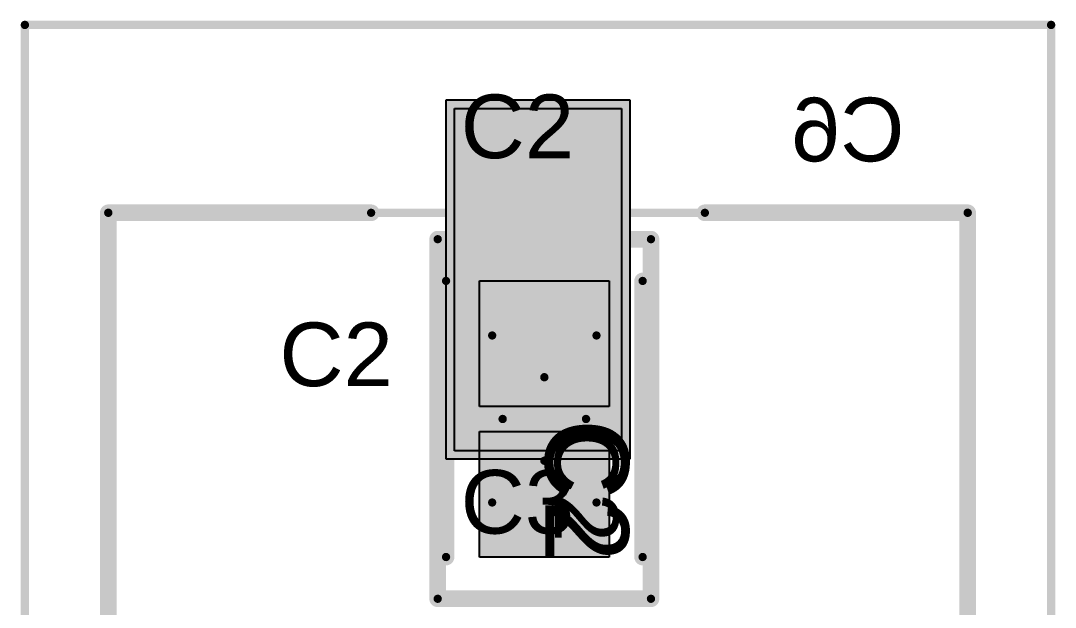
# Model space of a CAD drawing. Header units: millimetres. Extents: x 54 to 247, y 53 to 195.
# Drawn here: x 222.15 to 234.55, y 142.74 to 149.77 of the extents above; entities that cross this region are included whole.
import ezdxf

# ---------------------------------------------------------------- set-up
doc = ezdxf.new("R2010")
doc.units = ezdxf.units.MM
for name, color, linetype in [('BottomOverlay', 54, 'Continuous'), ('BottomPaste', 16, 'Continuous'), ('BottomSolder', 6, 'Continuous'), ('Mechanical10', 56, 'Continuous'), ('Mechanical11', 56, 'Continuous'), ('Mechanical12', 56, 'Continuous'), ('Mechanical13', 56, 'Continuous'), ('Mechanical14', 56, 'Continuous'), ('Mechanical15', 56, 'Continuous'), ('Mechanical4', 56, 'Continuous'), ('Mechanical5', 56, 'Continuous'), ('Mechanical6', 56, 'Continuous'), ('Mechanical8', 56, 'Continuous'), ('Mechanical9', 56, 'Continuous'), ('PadHoleLayer', 156, 'Continuous'), ('TopOverlay', 2, 'Continuous'), ('TopPaste', 8, 'Continuous'), ('TopSolder', 216, 'Continuous')]:
    doc.layers.add(name, color=color, linetype=linetype)
doc.styles.add('Arial', font='arial.ttf', dxfattribs={"height": 0.2})

# ---------------------------------------------------------------- blocks, each defined once
blk = doc.blocks.new('EEEFK1V331P_B_237')
at = {"layer": 'BottomPaste'}
for points in [[(1, 6.4), (1, 2.3), (-1, 2.3), (-1, 6.4)], [(1, -2.3), (1, -6.4), (-1, -6.4), (-1, -2.3)]]:
    blk.add_hatch(color=16, dxfattribs=at).paths.add_polyline_path(points)
at = {"layer": 'BottomSolder'}
for points in [[(1.102, 6.502), (1.102, 2.198), (-1.102, 2.198), (-1.102, 6.502)], [(1.102, -2.198), (1.102, -6.502), (-1.102, -6.502), (-1.102, -2.198)]]:
    blk.add_hatch(color=6, dxfattribs=at).paths.add_polyline_path(points)
at = {"layer": 'BottomOverlay', "const_width": 0.2}
for points in [[(0, 6.9, -1), (0, 7)], [(0, 6.9, -1), (0, 7)], [(0, 7, -1), (0, 6.9)]]:
    blk.add_lwpolyline(points, format="xyb", dxfattribs=at)
at = {"layer": 'BottomOverlay', "const_width": 0.1}
for points in [[(-0.05, 7, 1), (0.05, 7, 1)], [(-0.05, 7, 1), (0.05, 7, 1)], [(-0.05, 7, 1), (0.05, 7, 1)], [(-0.05, 6.9, 1), (0.05, 6.9, 1)], [(-0.05, 6.9, 1), (0.05, 6.9, 1)], [(-0.05, 6.9, 1), (0.05, 6.9, 1)], [(-2.625, 5.15, 1), (-2.525, 5.15, 1)], [(-2.625, 5.15, 1), (-2.525, 5.15, 1)], [(-2.05, 5.15, 1), (-1.95, 5.15, 1)], [(1.95, 5.15, 1), (2.05, 5.15, 1)], [(2.525, 5.15, 1), (2.625, 5.15, 1)], [(2.525, 5.15, 1), (2.625, 5.15, 1)], [(-5.2, 3.75, 1), (-5.1, 3.75, 1)], [(-5.2, 3.75, 1), (-5.1, 3.75, 1)], [(5.1, 3.75, 1), (5.2, 3.75, 1)], [(5.1, 3.75, 1), (5.2, 3.75, 1)], [(-5.2, -5.15, 1), (-5.1, -5.15, 1)], [(-5.2, -5.15, 1), (-5.1, -5.15, 1)], [(-2.05, -5.15, 1), (-1.95, -5.15, 1)], [(1.95, -5.15, 1), (2.05, -5.15, 1)], [(5.1, -5.15, 1), (5.2, -5.15, 1)], [(5.1, -5.15, 1), (5.2, -5.15, 1)]]:
    blk.add_lwpolyline(points, format="xyb", close=True, dxfattribs=at)
at = {"layer": 'BottomOverlay', "const_width": 0.2}
for points in [[(-2.575, 5.15), (-5.15, 3.75)], [(-2, 5.15), (-2.575, 5.15)], [(2.575, 5.15), (2, 5.15)], [(5.15, 3.75), (2.575, 5.15)], [(-5.15, 3.75), (-5.15, -5.15)], [(5.15, 3.75), (5.15, -5.15)], [(-2, -5.15), (-5.15, -5.15)], [(5.15, -5.15), (2, -5.15)]]:
    blk.add_lwpolyline(points, dxfattribs=at)
at = {"layer": 'Mechanical13', "const_width": 0.1}
for points in [[(-2.575, 5.15), (-5.15, 3.75)], [(2.575, 5.15), (-2.575, 5.15)], [(5.15, 3.75), (2.575, 5.15)], [(-5.15, 3.75), (-5.15, -5.15)], [(5.15, 3.75), (5.15, -5.15)], [(5.15, -5.15), (-5.15, -5.15)]]:
    blk.add_lwpolyline(points, dxfattribs=at)
at = {"layer": 'Mechanical13', "const_width": 0.05}
for points in [[(-2.6, 5.15, 1), (-2.55, 5.15, 1)], [(-2.6, 5.15, 1), (-2.55, 5.15, 1)], [(2.55, 5.15, 1), (2.6, 5.15, 1)], [(2.55, 5.15, 1), (2.6, 5.15, 1)], [(-5.175, 3.75, 1), (-5.125, 3.75, 1)], [(-5.175, 3.75, 1), (-5.125, 3.75, 1)], [(5.125, 3.75, 1), (5.175, 3.75, 1)], [(5.125, 3.75, 1), (5.175, 3.75, 1)], [(-5.175, -5.15, 1), (-5.125, -5.15, 1)], [(-5.175, -5.15, 1), (-5.125, -5.15, 1)], [(5.125, -5.15, 1), (5.175, -5.15, 1)], [(5.125, -5.15, 1), (5.175, -5.15, 1)]]:
    blk.add_lwpolyline(points, format="xyb", close=True, dxfattribs=at)
at = {"layer": 'Mechanical15', "const_width": 0.1}
for points in [[(6.15, 7.4), (-6.15, 7.4)], [(-6.15, 7.4), (-6.15, -7.4)], [(6.15, 7.4), (6.15, -7.4)], [(6.15, -7.4), (-6.15, -7.4)]]:
    blk.add_lwpolyline(points, dxfattribs=at)
at = {"layer": 'Mechanical15', "const_width": 0.05}
for points in [[(-6.175, 7.4, 1), (-6.125, 7.4, 1)], [(-6.175, 7.4, 1), (-6.125, 7.4, 1)], [(6.125, 7.4, 1), (6.175, 7.4, 1)], [(6.125, 7.4, 1), (6.175, 7.4, 1)], [(-6.175, -7.4, 1), (-6.125, -7.4, 1)], [(-6.175, -7.4, 1), (-6.125, -7.4, 1)], [(6.125, -7.4, 1), (6.175, -7.4, 1)], [(6.125, -7.4, 1), (6.175, -7.4, 1)]]:
    blk.add_lwpolyline(points, format="xyb", close=True, dxfattribs=at)
blk = doc.blocks.new('KEMET_C0805C_DN_IPC_A_298')
at = {"layer": 'TopPaste'}
for points in [[(-1.653, 0.778), (-0.148, 0.778), (-0.148, -0.778), (-1.653, -0.778)], [(0.148, 0.778), (1.653, 0.778), (1.653, -0.778), (0.148, -0.778)]]:
    blk.add_hatch(color=8, dxfattribs=at).paths.add_polyline_path(points)
at = {"layer": 'TopSolder'}
for points in [[(-1.653, 0.778), (-0.148, 0.778), (-0.148, -0.778), (-1.653, -0.778)], [(0.148, 0.778), (1.653, 0.778), (1.653, -0.778), (0.148, -0.778)]]:
    blk.add_hatch(color=216, dxfattribs=at).paths.add_polyline_path(points)
at = {"layer": 'Mechanical10', "const_width": 0.2}
for points in [[(-2.153, -1.278), (-2.153, 1.278)], [(2.153, 1.278), (-2.153, 1.278)], [(2.153, -1.278), (2.153, 1.278)], [(2.153, -1.278), (-2.153, -1.278)]]:
    blk.add_lwpolyline(points, dxfattribs=at)
at = {"layer": 'Mechanical10', "const_width": 0.1}
for points in [[(-2.203, 1.278, 1), (-2.103, 1.278, 1)], [(-2.203, 1.278, 1), (-2.103, 1.278, 1)], [(2.103, 1.278, 1), (2.203, 1.278, 1)], [(2.103, 1.278, 1), (2.203, 1.278, 1)], [(-2.203, -1.278, 1), (-2.103, -1.278, 1)], [(-2.203, -1.278, 1), (-2.103, -1.278, 1)], [(2.103, -1.278, 1), (2.203, -1.278, 1)], [(2.103, -1.278, 1), (2.203, -1.278, 1)]]:
    blk.add_lwpolyline(points, format="xyb", close=True, dxfattribs=at)
at = {"layer": 'Mechanical12', "const_width": 0.2}
for points in [[(-1, -0.625), (-1, 0.625)], [(1, 0.625), (-1, 0.625)], [(1, -0.625), (1, 0.625)], [(1, -0.625), (-1, -0.625)]]:
    blk.add_lwpolyline(points, dxfattribs=at)
at = {"layer": 'Mechanical12', "const_width": 0.1}
for points in [[(-1.05, 0.625, 1), (-0.95, 0.625, 1)], [(-1.05, 0.625, 1), (-0.95, 0.625, 1)], [(0.95, 0.625, 1), (1.05, 0.625, 1)], [(0.95, 0.625, 1), (1.05, 0.625, 1)], [(-1.05, -0.625, 1), (-0.95, -0.625, 1)], [(-1.05, -0.625, 1), (-0.95, -0.625, 1)], [(0.95, -0.625, 1), (1.05, -0.625, 1)], [(0.95, -0.625, 1), (1.05, -0.625, 1)]]:
    blk.add_lwpolyline(points, format="xyb", close=True, dxfattribs=at)
at = {"layer": 'Mechanical15'}
for points, const_width in [([(-2.153, -1.278), (-2.153, 1.278)], 0.2), ([(2.153, 1.278), (-2.153, 1.278)], 0.2), ([(2.153, -1.278), (2.153, 1.278)], 0.2), ([(0, -0.5), (0, 0.5)], 0.1), ([(0.5, 0), (-0.5, 0)], 0.1), ([(2.153, -1.278), (-2.153, -1.278)], 0.2)]:
    blk.add_lwpolyline(points, dxfattribs=dict(at, const_width=const_width))
for points, const_width in [([(-2.203, 1.278, 1), (-2.103, 1.278, 1)], 0.1), ([(-2.203, 1.278, 1), (-2.103, 1.278, 1)], 0.1), ([(2.103, 1.278, 1), (2.203, 1.278, 1)], 0.1), ([(2.103, 1.278, 1), (2.203, 1.278, 1)], 0.1), ([(-0.025, 0.5, 1), (0.025, 0.5, 1)], 0.05), ([(-0.525, 0, 1), (-0.475, 0, 1)], 0.05), ([(0.475, 0, 1), (0.525, 0, 1)], 0.05), ([(-0.025, -0.5, 1), (0.025, -0.5, 1)], 0.05), ([(-2.203, -1.278, 1), (-2.103, -1.278, 1)], 0.1), ([(-2.203, -1.278, 1), (-2.103, -1.278, 1)], 0.1), ([(2.103, -1.278, 1), (2.203, -1.278, 1)], 0.1), ([(2.103, -1.278, 1), (2.203, -1.278, 1)], 0.1)]:
    blk.add_lwpolyline(points, format="xyb", close=True, dxfattribs=dict(at, const_width=const_width))
at = {"layer": 'TopOverlay', "const_width": 0.2}
for points in [[(1.653, 1.178), (-1.653, 1.178)], [(1.653, -1.178), (-1.653, -1.178)]]:
    blk.add_lwpolyline(points, dxfattribs=at)
at = {"layer": 'TopOverlay', "const_width": 0.1}
for points in [[(-1.703, 1.178, 1), (-1.603, 1.178, 1)], [(1.603, 1.178, 1), (1.703, 1.178, 1)], [(-1.703, -1.178, 1), (-1.603, -1.178, 1)], [(1.603, -1.178, 1), (1.703, -1.178, 1)]]:
    blk.add_lwpolyline(points, format="xyb", close=True, dxfattribs=at)
at = {"layer": 'Mechanical10'}
blk.add_text('C2', height=1, dxfattribs=at).set_placement((0, 0.011))

msp = doc.modelspace()

# ---------------------------------------------------------------- hatches: boundary and pattern name
at = {"layer": 'Mechanical14'}
h = msp.add_hatch(color=56, dxfattribs=at)
edge = h.paths.add_edge_path()
edge.add_arc((223.196, 147.466), 0.05, 0, 360)
h = msp.add_hatch(color=56, dxfattribs=at)
edge = h.paths.add_edge_path()
edge.add_arc((223.196, 147.466), 0.05, 0, 360)
h = msp.add_hatch(color=56, dxfattribs=at)
edge = h.paths.add_edge_path()
edge.add_arc((226.346, 147.466), 0.05, 0, 360)
h = msp.add_hatch(color=56, dxfattribs=at)
edge = h.paths.add_edge_path()
edge.add_arc((230.346, 147.466), 0.05, 0, 360)
h = msp.add_hatch(color=56, dxfattribs=at)
edge = h.paths.add_edge_path()
edge.add_arc((233.496, 147.466), 0.05, 0, 360)
h = msp.add_hatch(color=56, dxfattribs=at)
edge = h.paths.add_edge_path()
edge.add_arc((233.496, 147.466), 0.05, 0, 360)
at = {"layer": 'Mechanical4'}
h = msp.add_hatch(color=56, dxfattribs=at)
edge = h.paths.add_edge_path()
edge.add_arc((227.144, 147.15), 0.05, 0, 360)
h = msp.add_hatch(color=56, dxfattribs=at)
edge = h.paths.add_edge_path()
edge.add_arc((227.144, 147.15), 0.05, 0, 360)
h = msp.add_hatch(color=56, dxfattribs=at)
edge = h.paths.add_edge_path()
edge.add_arc((227.144, 147.15), 0.05, 0, 360)
h = msp.add_hatch(color=56, dxfattribs=at)
edge = h.paths.add_edge_path()
edge.add_arc((227.144, 147.15), 0.05, 0, 360)
h = msp.add_hatch(color=56, dxfattribs=at)
edge = h.paths.add_edge_path()
edge.add_arc((229.7, 147.15), 0.05, 0, 360)
h = msp.add_hatch(color=56, dxfattribs=at)
edge = h.paths.add_edge_path()
edge.add_arc((229.7, 147.15), 0.05, 0, 360)
h = msp.add_hatch(color=56, dxfattribs=at)
edge = h.paths.add_edge_path()
edge.add_arc((229.7, 147.15), 0.05, 0, 360)
h = msp.add_hatch(color=56, dxfattribs=at)
edge = h.paths.add_edge_path()
edge.add_arc((229.7, 147.15), 0.05, 0, 360)
h = msp.add_hatch(color=56, dxfattribs=at)
edge = h.paths.add_edge_path()
edge.add_arc((227.144, 142.844), 0.05, 0, 360)
h = msp.add_hatch(color=56, dxfattribs=at)
edge = h.paths.add_edge_path()
edge.add_arc((227.144, 142.844), 0.05, 0, 360)
h = msp.add_hatch(color=56, dxfattribs=at)
edge = h.paths.add_edge_path()
edge.add_arc((227.144, 142.844), 0.05, 0, 360)
h = msp.add_hatch(color=56, dxfattribs=at)
edge = h.paths.add_edge_path()
edge.add_arc((227.144, 142.844), 0.05, 0, 360)
h = msp.add_hatch(color=56, dxfattribs=at)
edge = h.paths.add_edge_path()
edge.add_arc((229.7, 142.844), 0.05, 0, 360)
h = msp.add_hatch(color=56, dxfattribs=at)
edge = h.paths.add_edge_path()
edge.add_arc((229.7, 142.844), 0.05, 0, 360)
h = msp.add_hatch(color=56, dxfattribs=at)
edge = h.paths.add_edge_path()
edge.add_arc((229.7, 142.844), 0.05, 0, 360)
h = msp.add_hatch(color=56, dxfattribs=at)
edge = h.paths.add_edge_path()
edge.add_arc((229.7, 142.844), 0.05, 0, 360)
at = {"layer": 'Mechanical6'}
h = msp.add_hatch(color=56, dxfattribs=at)
edge = h.paths.add_edge_path()
edge.add_arc((227.244, 146.65), 0.05, 0, 360)
h = msp.add_hatch(color=56, dxfattribs=at)
edge = h.paths.add_edge_path()
edge.add_arc((229.6, 146.65), 0.05, 0, 360)
h = msp.add_hatch(color=56, dxfattribs=at)
edge = h.paths.add_edge_path()
edge.add_arc((227.244, 143.344), 0.05, 0, 360)
h = msp.add_hatch(color=56, dxfattribs=at)
edge = h.paths.add_edge_path()
edge.add_arc((229.6, 143.344), 0.05, 0, 360)
at = {"layer": 'Mechanical8'}
h = msp.add_hatch(color=56, dxfattribs=at)
edge = h.paths.add_edge_path()
edge.add_arc((227.797, 145.997), 0.05, 0, 360)
h = msp.add_hatch(color=56, dxfattribs=at)
edge = h.paths.add_edge_path()
edge.add_arc((227.797, 145.997), 0.05, 0, 360)
h = msp.add_hatch(color=56, dxfattribs=at)
edge = h.paths.add_edge_path()
edge.add_arc((229.047, 145.997), 0.05, 0, 360)
h = msp.add_hatch(color=56, dxfattribs=at)
edge = h.paths.add_edge_path()
edge.add_arc((229.047, 145.997), 0.05, 0, 360)
h = msp.add_hatch(color=56, dxfattribs=at)
edge = h.paths.add_edge_path()
edge.add_arc((227.797, 143.997), 0.05, 0, 360)
h = msp.add_hatch(color=56, dxfattribs=at)
edge = h.paths.add_edge_path()
edge.add_arc((227.797, 143.997), 0.05, 0, 360)
h = msp.add_hatch(color=56, dxfattribs=at)
edge = h.paths.add_edge_path()
edge.add_arc((229.047, 143.997), 0.05, 0, 360)
h = msp.add_hatch(color=56, dxfattribs=at)
edge = h.paths.add_edge_path()
edge.add_arc((229.047, 143.997), 0.05, 0, 360)
at = {"layer": 'PadHoleLayer'}
h = msp.add_hatch(color=156, dxfattribs=at)
edge = h.paths.add_edge_path()
edge.add_arc((223.196, 147.466), 0.05, 0, 360)
h = msp.add_hatch(color=156, dxfattribs=at)
edge = h.paths.add_edge_path()
edge.add_arc((223.196, 147.466), 0.05, 0, 360)
h = msp.add_hatch(color=156, dxfattribs=at)
edge = h.paths.add_edge_path()
edge.add_arc((226.346, 147.466), 0.05, 0, 360)
h = msp.add_hatch(color=156, dxfattribs=at)
edge = h.paths.add_edge_path()
edge.add_arc((230.346, 147.466), 0.05, 0, 360)
h = msp.add_hatch(color=156, dxfattribs=at)
edge = h.paths.add_edge_path()
edge.add_arc((233.496, 147.466), 0.05, 0, 360)
h = msp.add_hatch(color=156, dxfattribs=at)
edge = h.paths.add_edge_path()
edge.add_arc((233.496, 147.466), 0.05, 0, 360)
h = msp.add_hatch(color=156, dxfattribs=at)
edge = h.paths.add_edge_path()
edge.add_arc((227.144, 147.15), 0.05, 0, 360)
h = msp.add_hatch(color=156, dxfattribs=at)
edge = h.paths.add_edge_path()
edge.add_arc((227.144, 147.15), 0.05, 0, 360)
h = msp.add_hatch(color=156, dxfattribs=at)
edge = h.paths.add_edge_path()
edge.add_arc((227.144, 147.15), 0.05, 0, 360)
h = msp.add_hatch(color=156, dxfattribs=at)
edge = h.paths.add_edge_path()
edge.add_arc((227.144, 147.15), 0.05, 0, 360)
h = msp.add_hatch(color=156, dxfattribs=at)
edge = h.paths.add_edge_path()
edge.add_arc((229.7, 147.15), 0.05, 0, 360)
h = msp.add_hatch(color=156, dxfattribs=at)
edge = h.paths.add_edge_path()
edge.add_arc((229.7, 147.15), 0.05, 0, 360)
h = msp.add_hatch(color=156, dxfattribs=at)
edge = h.paths.add_edge_path()
edge.add_arc((229.7, 147.15), 0.05, 0, 360)
h = msp.add_hatch(color=156, dxfattribs=at)
edge = h.paths.add_edge_path()
edge.add_arc((229.7, 147.15), 0.05, 0, 360)
h = msp.add_hatch(color=156, dxfattribs=at)
edge = h.paths.add_edge_path()
edge.add_arc((227.244, 146.65), 0.05, 0, 360)
h = msp.add_hatch(color=156, dxfattribs=at)
edge = h.paths.add_edge_path()
edge.add_arc((229.6, 146.65), 0.05, 0, 360)
h = msp.add_hatch(color=156, dxfattribs=at)
edge = h.paths.add_edge_path()
edge.add_arc((227.797, 145.997), 0.05, 0, 360)
h = msp.add_hatch(color=156, dxfattribs=at)
edge = h.paths.add_edge_path()
edge.add_arc((227.797, 145.997), 0.05, 0, 360)
h = msp.add_hatch(color=156, dxfattribs=at)
edge = h.paths.add_edge_path()
edge.add_arc((229.047, 145.997), 0.05, 0, 360)
h = msp.add_hatch(color=156, dxfattribs=at)
edge = h.paths.add_edge_path()
edge.add_arc((229.047, 145.997), 0.05, 0, 360)
h = msp.add_hatch(color=156, dxfattribs=at)
edge = h.paths.add_edge_path()
edge.add_arc((227.797, 143.997), 0.05, 0, 360)
h = msp.add_hatch(color=156, dxfattribs=at)
edge = h.paths.add_edge_path()
edge.add_arc((227.797, 143.997), 0.05, 0, 360)
h = msp.add_hatch(color=156, dxfattribs=at)
edge = h.paths.add_edge_path()
edge.add_arc((229.047, 143.997), 0.05, 0, 360)
h = msp.add_hatch(color=156, dxfattribs=at)
edge = h.paths.add_edge_path()
edge.add_arc((229.047, 143.997), 0.05, 0, 360)
h = msp.add_hatch(color=156, dxfattribs=at)
edge = h.paths.add_edge_path()
edge.add_arc((227.244, 143.344), 0.05, 0, 360)
h = msp.add_hatch(color=156, dxfattribs=at)
edge = h.paths.add_edge_path()
edge.add_arc((229.6, 143.344), 0.05, 0, 360)
h = msp.add_hatch(color=156, dxfattribs=at)
edge = h.paths.add_edge_path()
edge.add_arc((227.144, 142.844), 0.05, 0, 360)
h = msp.add_hatch(color=156, dxfattribs=at)
edge = h.paths.add_edge_path()
edge.add_arc((227.144, 142.844), 0.05, 0, 360)
h = msp.add_hatch(color=156, dxfattribs=at)
edge = h.paths.add_edge_path()
edge.add_arc((227.144, 142.844), 0.05, 0, 360)
h = msp.add_hatch(color=156, dxfattribs=at)
edge = h.paths.add_edge_path()
edge.add_arc((227.144, 142.844), 0.05, 0, 360)
h = msp.add_hatch(color=156, dxfattribs=at)
edge = h.paths.add_edge_path()
edge.add_arc((229.7, 142.844), 0.05, 0, 360)
h = msp.add_hatch(color=156, dxfattribs=at)
edge = h.paths.add_edge_path()
edge.add_arc((229.7, 142.844), 0.05, 0, 360)
h = msp.add_hatch(color=156, dxfattribs=at)
edge = h.paths.add_edge_path()
edge.add_arc((229.7, 142.844), 0.05, 0, 360)
h = msp.add_hatch(color=156, dxfattribs=at)
edge = h.paths.add_edge_path()
edge.add_arc((229.7, 142.844), 0.05, 0, 360)

# ---------------------------------------------------------------- linework, layer by layer
at = {"layer": 'Mechanical10'}
for p, q in [((227.644, 145.145), (227.644, 146.65)), ((227.644, 146.65), (229.2, 146.65)), ((229.2, 146.65), (229.2, 145.145)), ((229.2, 145.145), (227.644, 145.145)), ((227.644, 143.344), (227.644, 144.848)), ((227.644, 144.848), (229.2, 144.848)), ((229.2, 144.848), (229.2, 143.344)), ((229.2, 143.344), (227.644, 143.344))]:
    msp.add_line(p, q, dxfattribs=at)
at = {"layer": 'Mechanical11'}
for p, q in [((227.244, 144.515), (227.244, 148.818)), ((227.244, 148.818), (229.448, 148.818)), ((229.448, 148.818), (229.448, 144.515)), ((229.448, 144.515), (227.244, 144.515))]:
    msp.add_line(p, q, dxfattribs=at)
at = {"layer": 'Mechanical14', "const_width": 0.2}
for points in [[(223.196, 147.466), (226.346, 147.466)], [(223.196, 138.566), (223.196, 147.466)], [(230.346, 147.466), (233.496, 147.466)], [(233.496, 138.566), (233.496, 147.466)]]:
    msp.add_lwpolyline(points, dxfattribs=at)
at = {"layer": 'Mechanical14', "const_width": 0.1}
for points in [[(223.146, 147.466, 1), (223.246, 147.466, 1)], [(223.146, 147.466, 1), (223.246, 147.466, 1)], [(226.296, 147.466, 1), (226.396, 147.466, 1)], [(230.296, 147.466, 1), (230.396, 147.466, 1)], [(233.446, 147.466, 1), (233.546, 147.466, 1)], [(233.446, 147.466, 1), (233.546, 147.466, 1)]]:
    msp.add_lwpolyline(points, format="xyb", close=True, dxfattribs=at)
at = {"layer": 'Mechanical4'}
for points, const_width in [([(222.196, 149.716), (234.496, 149.716)], 0.1), ([(222.196, 134.916), (222.196, 149.716)], 0.1), ([(234.496, 134.916), (234.496, 149.716)], 0.1), ([(227.144, 147.15), (229.7, 147.15)], 0.2), ([(227.144, 142.844), (227.144, 147.15)], 0.2), ([(227.144, 147.15), (229.7, 147.15)], 0.2), ([(227.144, 142.844), (227.144, 147.15)], 0.2), ([(229.7, 142.844), (229.7, 147.15)], 0.2), ([(229.7, 142.844), (229.7, 147.15)], 0.2), ([(228.422, 144.497), (228.422, 145.497)], 0.1), ([(227.922, 144.997), (228.922, 144.997)], 0.1), ([(227.144, 142.844), (229.7, 142.844)], 0.2), ([(227.144, 142.844), (229.7, 142.844)], 0.2)]:
    msp.add_lwpolyline(points, dxfattribs=dict(at, const_width=const_width))
for points, const_width in [([(222.171, 149.716, 1), (222.221, 149.716, 1)], 0.05), ([(222.171, 149.716, 1), (222.221, 149.716, 1)], 0.05), ([(222.159, 149.716, 1), (222.184, 149.716, 1)], 0.025), ([(222.159, 149.716, 1), (222.184, 149.716, 1)], 0.025), ([(222.159, 149.716, 1), (222.184, 149.716, 1)], 0.025), ([(222.159, 149.716, 1), (222.184, 149.716, 1)], 0.025), ([(222.208, 149.716, 1), (222.233, 149.716, 1)], 0.025), ([(222.208, 149.716, 1), (222.233, 149.716, 1)], 0.025), ([(222.208, 149.716, 1), (222.233, 149.716, 1)], 0.025), ([(222.208, 149.716, 1), (222.233, 149.716, 1)], 0.025), ([(234.471, 149.716, 1), (234.521, 149.716, 1)], 0.05), ([(234.471, 149.716, 1), (234.521, 149.716, 1)], 0.05), ([(234.459, 149.716, 1), (234.484, 149.716, 1)], 0.025), ([(234.459, 149.716, 1), (234.484, 149.716, 1)], 0.025), ([(234.459, 149.716, 1), (234.484, 149.716, 1)], 0.025), ([(234.459, 149.716, 1), (234.484, 149.716, 1)], 0.025), ([(234.508, 149.716, 1), (234.533, 149.716, 1)], 0.025), ([(234.508, 149.716, 1), (234.533, 149.716, 1)], 0.025), ([(234.508, 149.716, 1), (234.533, 149.716, 1)], 0.025), ([(234.508, 149.716, 1), (234.533, 149.716, 1)], 0.025), ([(227.094, 147.15, 1), (227.194, 147.15, 1)], 0.1), ([(227.094, 147.15, 1), (227.194, 147.15, 1)], 0.1), ([(227.094, 147.15, 1), (227.194, 147.15, 1)], 0.1), ([(227.094, 147.15, 1), (227.194, 147.15, 1)], 0.1), ([(229.65, 147.15, 1), (229.75, 147.15, 1)], 0.1), ([(229.65, 147.15, 1), (229.75, 147.15, 1)], 0.1), ([(229.65, 147.15, 1), (229.75, 147.15, 1)], 0.1), ([(229.65, 147.15, 1), (229.75, 147.15, 1)], 0.1), ([(228.397, 145.497, 1), (228.447, 145.497, 1)], 0.05), ([(228.41, 145.522, 1), (228.435, 145.522, 1)], 0.025), ([(228.41, 145.522, 1), (228.435, 145.522, 1)], 0.025), ([(228.41, 145.472, 1), (228.435, 145.472, 1)], 0.025), ([(228.41, 145.472, 1), (228.435, 145.472, 1)], 0.025), ([(227.897, 144.997, 1), (227.947, 144.997, 1)], 0.05), ([(227.91, 145.022, 1), (227.935, 145.022, 1)], 0.025), ([(227.91, 145.022, 1), (227.935, 145.022, 1)], 0.025), ([(227.91, 144.972, 1), (227.935, 144.972, 1)], 0.025), ([(227.91, 144.972, 1), (227.935, 144.972, 1)], 0.025), ([(228.897, 144.997, 1), (228.947, 144.997, 1)], 0.05), ([(228.91, 145.022, 1), (228.935, 145.022, 1)], 0.025), ([(228.91, 145.022, 1), (228.935, 145.022, 1)], 0.025), ([(228.91, 144.972, 1), (228.935, 144.972, 1)], 0.025), ([(228.91, 144.972, 1), (228.935, 144.972, 1)], 0.025), ([(228.397, 144.497, 1), (228.447, 144.497, 1)], 0.05), ([(228.41, 144.522, 1), (228.435, 144.522, 1)], 0.025), ([(228.41, 144.522, 1), (228.435, 144.522, 1)], 0.025), ([(228.41, 144.472, 1), (228.435, 144.472, 1)], 0.025), ([(228.41, 144.472, 1), (228.435, 144.472, 1)], 0.025), ([(227.094, 142.844, 1), (227.194, 142.844, 1)], 0.1), ([(227.094, 142.844, 1), (227.194, 142.844, 1)], 0.1), ([(227.094, 142.844, 1), (227.194, 142.844, 1)], 0.1), ([(227.094, 142.844, 1), (227.194, 142.844, 1)], 0.1), ([(229.65, 142.844, 1), (229.75, 142.844, 1)], 0.1), ([(229.65, 142.844, 1), (229.75, 142.844, 1)], 0.1), ([(229.65, 142.844, 1), (229.75, 142.844, 1)], 0.1), ([(229.65, 142.844, 1), (229.75, 142.844, 1)], 0.1)]:
    msp.add_lwpolyline(points, format="xyb", close=True, dxfattribs=dict(at, const_width=const_width))
at = {"layer": 'Mechanical4', "const_width": 0.05}
for points in [[(222.171, 149.716, -1), (222.221, 149.716)], [(222.171, 149.716, -1), (222.221, 149.716)], [(222.221, 149.716, -1), (222.171, 149.716)], [(222.221, 149.716, -1), (222.171, 149.716)], [(234.471, 149.716, -1), (234.521, 149.716)], [(234.471, 149.716, -1), (234.521, 149.716)], [(234.521, 149.716, -1), (234.471, 149.716)], [(234.521, 149.716, -1), (234.471, 149.716)], [(228.422, 145.472, -1), (228.422, 145.522)], [(228.422, 145.522, -1), (228.422, 145.472)], [(227.922, 144.972, -1), (227.922, 145.022)], [(227.922, 145.022, -1), (227.922, 144.972)], [(228.922, 144.972, -1), (228.922, 145.022)], [(228.922, 145.022, -1), (228.922, 144.972)], [(228.422, 144.472, -1), (228.422, 144.522)], [(228.422, 144.522, -1), (228.422, 144.472)]]:
    msp.add_lwpolyline(points, format="xyb", dxfattribs=at)
at = {"layer": 'Mechanical5', "const_width": 0.1}
for points in [[(223.196, 147.466), (233.496, 147.466)], [(223.196, 138.566), (223.196, 147.466)], [(233.496, 138.566), (233.496, 147.466)]]:
    msp.add_lwpolyline(points, dxfattribs=at)
at = {"layer": 'Mechanical5'}
for points, const_width in [([(223.171, 147.466, 1), (223.221, 147.466, 1)], 0.05), ([(223.171, 147.466, 1), (223.221, 147.466, 1)], 0.05), ([(223.159, 147.466, 1), (223.184, 147.466, 1)], 0.025), ([(223.159, 147.466, 1), (223.184, 147.466, 1)], 0.025), ([(223.159, 147.466, 1), (223.184, 147.466, 1)], 0.025), ([(223.159, 147.466, 1), (223.184, 147.466, 1)], 0.025), ([(223.208, 147.466, 1), (223.233, 147.466, 1)], 0.025), ([(223.208, 147.466, 1), (223.233, 147.466, 1)], 0.025), ([(223.208, 147.466, 1), (223.233, 147.466, 1)], 0.025), ([(223.208, 147.466, 1), (223.233, 147.466, 1)], 0.025), ([(233.471, 147.466, 1), (233.521, 147.466, 1)], 0.05), ([(233.471, 147.466, 1), (233.521, 147.466, 1)], 0.05), ([(233.459, 147.466, 1), (233.484, 147.466, 1)], 0.025), ([(233.459, 147.466, 1), (233.484, 147.466, 1)], 0.025), ([(233.459, 147.466, 1), (233.484, 147.466, 1)], 0.025), ([(233.459, 147.466, 1), (233.484, 147.466, 1)], 0.025), ([(233.508, 147.466, 1), (233.533, 147.466, 1)], 0.025), ([(233.508, 147.466, 1), (233.533, 147.466, 1)], 0.025), ([(233.508, 147.466, 1), (233.533, 147.466, 1)], 0.025), ([(233.508, 147.466, 1), (233.533, 147.466, 1)], 0.025)]:
    msp.add_lwpolyline(points, format="xyb", close=True, dxfattribs=dict(at, const_width=const_width))
at = {"layer": 'Mechanical5', "const_width": 0.05}
for points in [[(223.171, 147.466, -1), (223.221, 147.466)], [(223.171, 147.466, -1), (223.221, 147.466)], [(223.221, 147.466, -1), (223.171, 147.466)], [(223.221, 147.466, -1), (223.171, 147.466)], [(233.471, 147.466, -1), (233.521, 147.466)], [(233.471, 147.466, -1), (233.521, 147.466)], [(233.521, 147.466, -1), (233.471, 147.466)], [(233.521, 147.466, -1), (233.471, 147.466)]]:
    msp.add_lwpolyline(points, format="xyb", dxfattribs=at)
at = {"layer": 'Mechanical6', "const_width": 0.2}
for points in [[(227.244, 143.344), (227.244, 146.65)], [(229.6, 143.344), (229.6, 146.65)]]:
    msp.add_lwpolyline(points, dxfattribs=at)
at = {"layer": 'Mechanical6', "const_width": 0.1}
for points in [[(227.194, 146.65, 1), (227.294, 146.65, 1)], [(229.55, 146.65, 1), (229.65, 146.65, 1)], [(227.194, 143.344, 1), (227.294, 143.344, 1)], [(229.55, 143.344, 1), (229.65, 143.344, 1)]]:
    msp.add_lwpolyline(points, format="xyb", close=True, dxfattribs=at)
at = {"layer": 'Mechanical8'}
for p, q in [((227.644, 145.145), (227.644, 146.65)), ((227.644, 146.65), (229.2, 146.65)), ((229.2, 146.65), (229.2, 145.145)), ((229.2, 145.145), (227.644, 145.145)), ((227.644, 143.344), (227.644, 144.848)), ((227.644, 144.848), (229.2, 144.848)), ((229.2, 144.848), (229.2, 143.344)), ((229.2, 143.344), (227.644, 143.344))]:
    msp.add_line(p, q, dxfattribs=at)
at = {"layer": 'Mechanical8', "const_width": 0.2}
for points in [[(227.797, 145.997), (229.047, 145.997)], [(227.797, 143.997), (227.797, 145.997)], [(229.047, 143.997), (229.047, 145.997)], [(227.797, 143.997), (229.047, 143.997)]]:
    msp.add_lwpolyline(points, dxfattribs=at)
at = {"layer": 'Mechanical8', "const_width": 0.1}
for points in [[(227.747, 145.997, 1), (227.847, 145.997, 1)], [(227.747, 145.997, 1), (227.847, 145.997, 1)], [(228.997, 145.997, 1), (229.097, 145.997, 1)], [(228.997, 145.997, 1), (229.097, 145.997, 1)], [(227.747, 143.997, 1), (227.847, 143.997, 1)], [(227.747, 143.997, 1), (227.847, 143.997, 1)], [(228.997, 143.997, 1), (229.097, 143.997, 1)], [(228.997, 143.997, 1), (229.097, 143.997, 1)]]:
    msp.add_lwpolyline(points, format="xyb", close=True, dxfattribs=at)
at = {"layer": 'Mechanical9'}
for p, q in [((227.346, 144.616), (227.346, 148.716)), ((227.346, 148.716), (229.346, 148.716)), ((229.346, 148.716), (229.346, 144.616)), ((229.346, 144.616), (227.346, 144.616))]:
    msp.add_line(p, q, dxfattribs=at)

# ---------------------------------------------------------------- block references
for name, p, rotation in [('EEEFK1V331P_B_237', (228.346, 142.316), 180), ('KEMET_C0805C_DN_IPC_A_298', (228.422, 144.997), 270)]:
    msp.add_blockref(name, p, dxfattribs=dict(rotation=rotation))

# ---------------------------------------------------------------- texts
at = {"layer": 'BottomOverlay', "style": 'Arial', "text_generation_flag": 2}
msp.add_text('C6', height=0.762, dxfattribs=at).set_placement((232.74, 148.082))
at = {"layer": 'Mechanical4', "style": 'Arial'}
msp.add_text('C2', height=0.762, rotation=270, dxfattribs=at).set_placement((228.548, 144.883))
at = {"layer": 'Mechanical6', "style": 'Arial'}
for s, p in [('C2', (227.419, 148.12)), ('C3', (227.419, 143.624))]:
    msp.add_text(s, height=0.762, dxfattribs=at).set_placement(p)
at = {"layer": 'TopOverlay', "style": 'Arial'}
msp.add_text('C2', height=0.762, dxfattribs=at).set_placement((225.247, 145.39))

doc.saveas('drawing.dxf')
